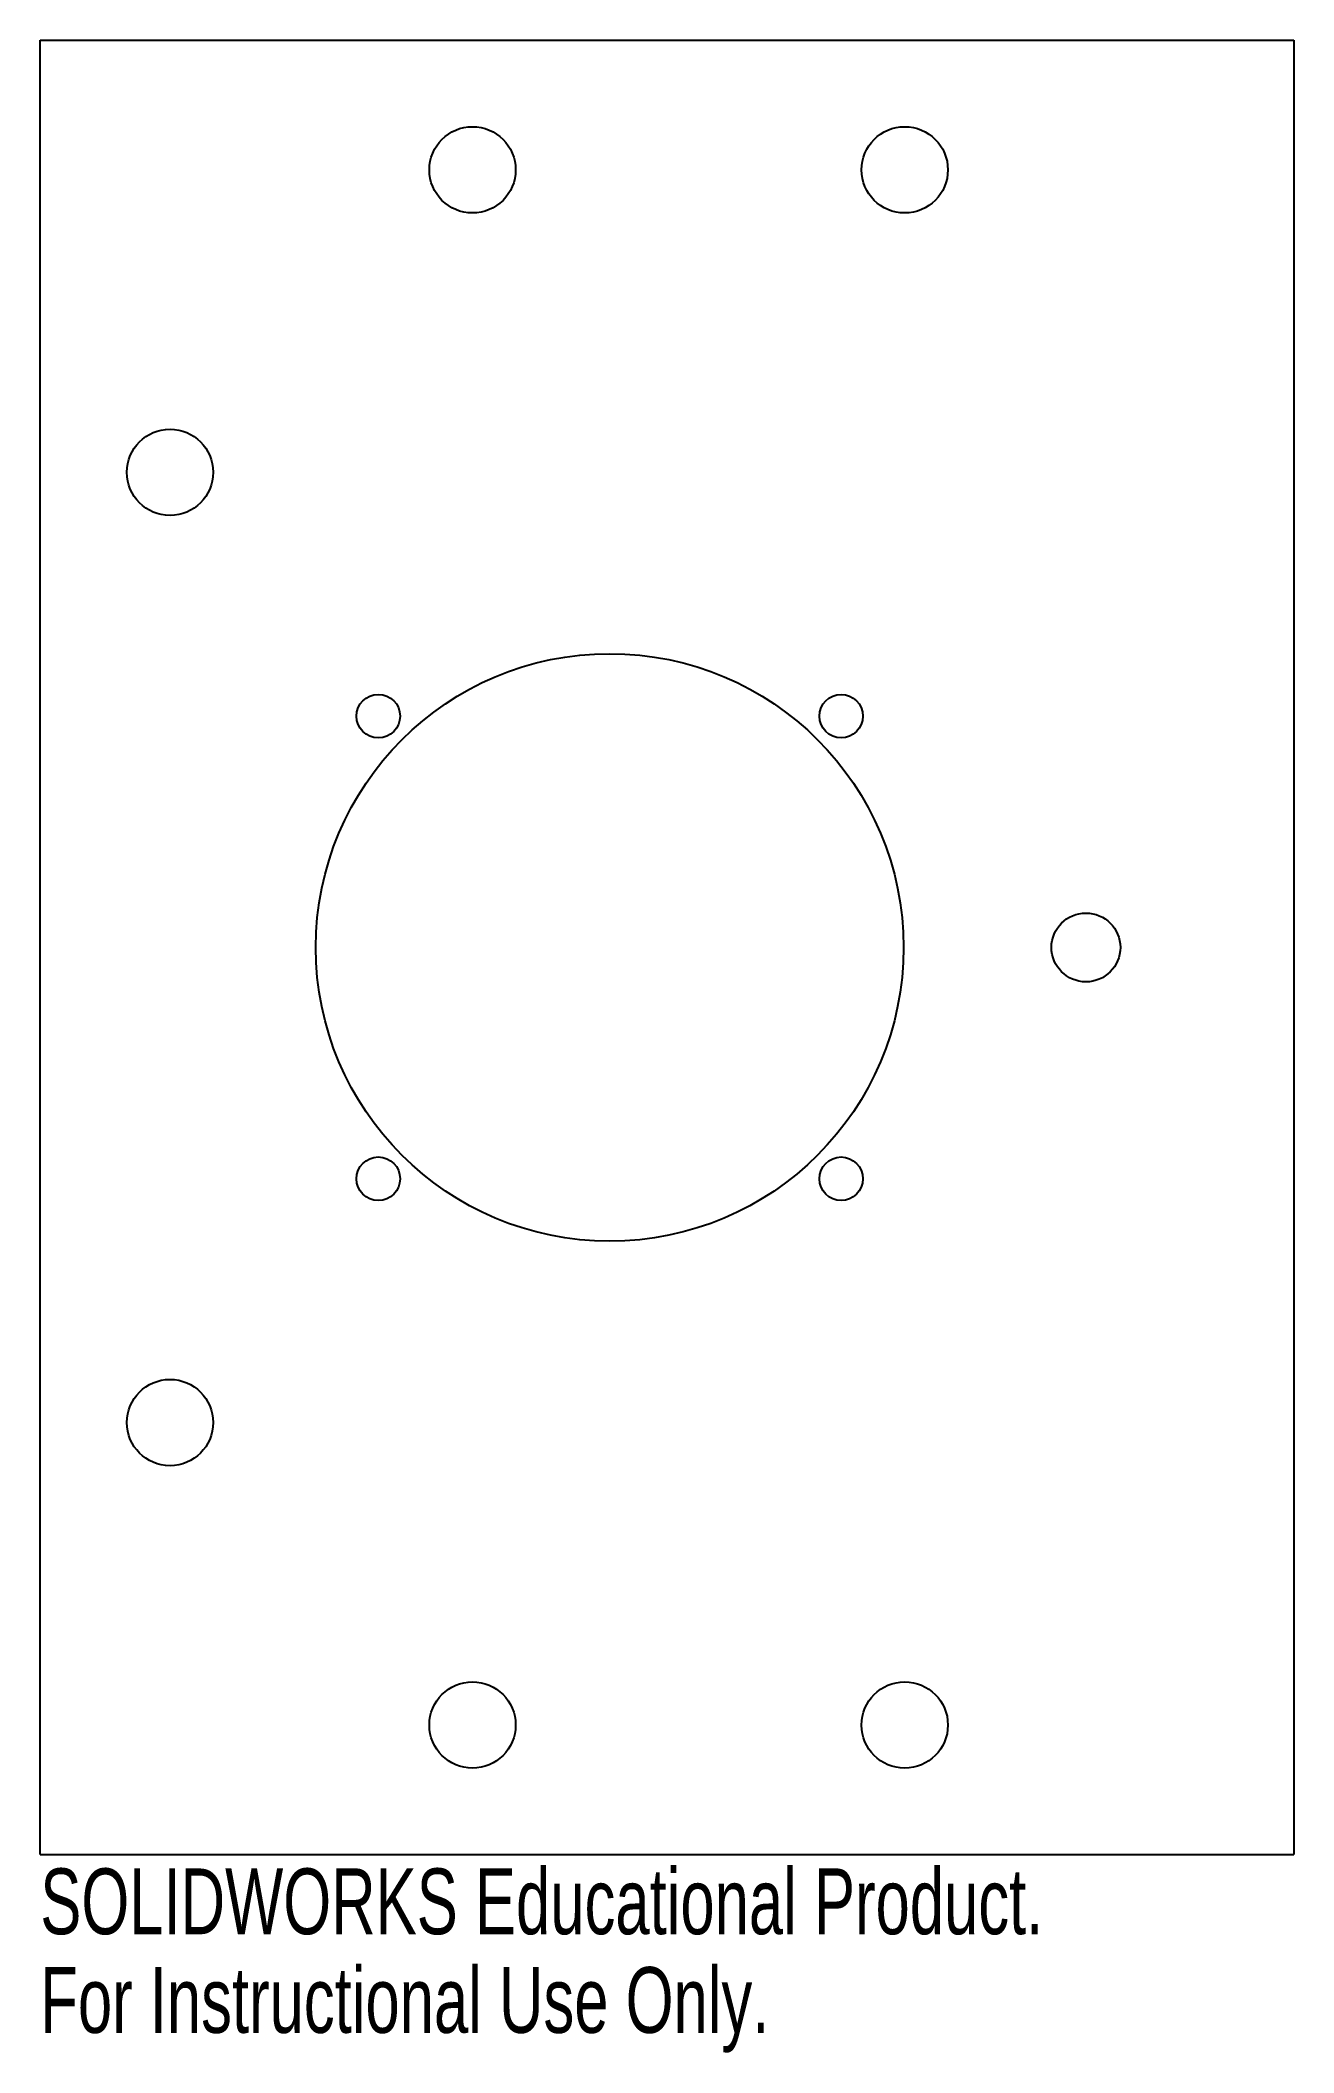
# Model space of a CAD drawing. Header units: millimetres. Extents: x -95 to -3, y -81 to 67.
import ezdxf

# ---------------------------------------------------------------- set-up
doc = ezdxf.new("R2010")
doc.units = ezdxf.units.MM
doc.styles.add('SLDTEXTSTYLE0', font='TXT', dxfattribs={"width": 0.7})

msp = doc.modelspace()

# ---------------------------------------------------------------- linework, layer by layer
at = {"color": 7, "linetype": 'Continuous', "lineweight": 25}
for p, q in [((-95.25, 66.67), (-3.17, 66.67)), ((-95.25, -66.67), (-95.25, 66.67)), ((-3.17, 66.67), (-3.17, -66.67)), ((-95.25, -66.67), (-3.17, -66.67))]:
    msp.add_line(p, q, dxfattribs=at)
for centre, radius in [((-63.5, 57.15), 3.17), ((-31.75, 57.15), 3.17), ((-85.72, 34.92), 3.17), ((-53.42, 0), 21.59), ((-70.42, 17), 1.6), ((-36.42, 17), 1.6), ((-18.44, 0), 2.53), ((-70.42, -17), 1.6), ((-36.42, -17), 1.6), ((-85.72, -34.92), 3.17), ((-63.5, -57.15), 3.17), ((-31.75, -57.15), 3.17)]:
    msp.add_circle(centre, radius, dxfattribs=at)

# ---------------------------------------------------------------- texts
at = {"color": 7, "linetype": 'Continuous', "char_height": 4.8336, "attachment_point": 1, "style": 'SLDTEXTSTYLE0'}
for s, insert in [('SOLIDWORKS Educational Product.', (-95.25, -67.69)), ('For Instructional Use Only.', (-95.25, -74.94))]:
    msp.add_mtext(s, dxfattribs=dict(at, insert=insert))

doc.saveas('drawing.dxf')
